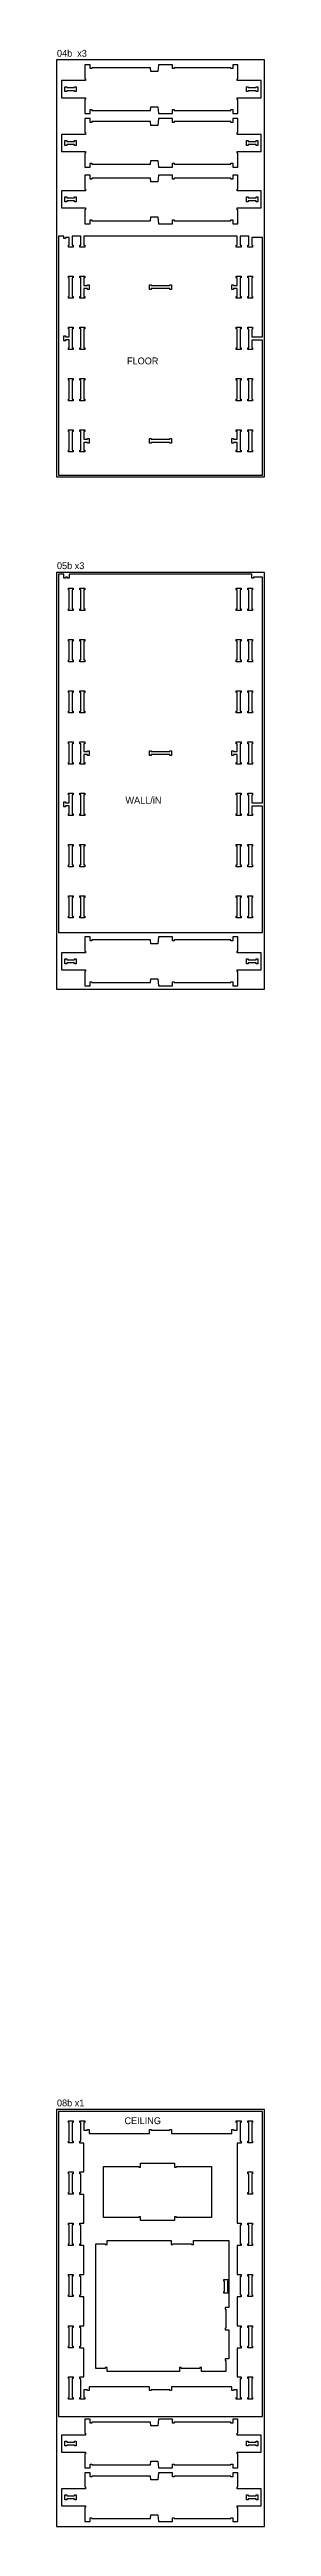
# Model space of a CAD drawing. Header units: inches. Extents: x -19170 to 42346, y 18707 to 54393.
# Drawn here: x 26126 to 27346, y 21707 to 36208 of the extents above; entities that cross this region are included whole.
import ezdxf

# ---------------------------------------------------------------- set-up
doc = ezdxf.new("R2010")
doc.units = ezdxf.units.IN
doc.header["$MEASUREMENT"] = 0
for name, color, linetype in [('0_SHEET_StructuralSheet 2440x1220x18', 1, 'CONTINUOUS'), ('1_3mmTOOL_2mmDEEP_CENTRE', 2, 'CONTINUOUS'), ('4_6mmTOOL_CUTTHROUGH_INSIDE', 4, 'CONTINUOUS'), ('5_6mmTOOL_CUTTHROUGH_OUTSIDE', 5, 'CONTINUOUS')]:
    doc.layers.add(name, color=color, linetype=linetype)

msp = doc.modelspace()

# ---------------------------------------------------------------- linework, layer by layer
at = {"layer": '0_SHEET_StructuralSheet 2440x1220x18'}
for points in [[(26126, 36147), (26126, 33707), (27346, 33707), (27346, 36147)], [(26126, 33147), (26126, 30707), (27346, 30707), (27346, 33147)], [(26126, 24147), (26126, 21707), (27346, 21707), (27346, 24147)]]:
    msp.add_lwpolyline(points, close=True, dxfattribs=at)
at = {"layer": '4_6mmTOOL_CUTTHROUGH_INSIDE'}
for points in [[(26241, 35962), (26231, 35962), (26231, 35967), (26185, 35967), (26185, 35962), (26175, 35962), (26175, 35990), (26185, 35990), (26185, 35985), (26231, 35985), (26231, 35990), (26241, 35990)], [(27241, 35990), (27251, 35990), (27251, 35985), (27297, 35985), (27297, 35990), (27307, 35990), (27307, 35962), (27297, 35962), (27297, 35967), (27251, 35967), (27251, 35962), (27241, 35962)], [(26241, 35675), (26241, 35647), (26231, 35647), (26231, 35652), (26185, 35652), (26185, 35647), (26175, 35647), (26175, 35675), (26185, 35675), (26185, 35670), (26231, 35670), (26231, 35675)], [(27241, 35675), (27251, 35675), (27251, 35670), (27297, 35670), (27297, 35675), (27307, 35675), (27307, 35647), (27297, 35647), (27297, 35652), (27251, 35652), (27251, 35647), (27241, 35647)], [(26241, 35317), (26231, 35317), (26231, 35322), (26185, 35322), (26185, 35317), (26175, 35317), (26175, 35345), (26185, 35345), (26185, 35340), (26231, 35340), (26231, 35345), (26241, 35345)], [(27241, 35345), (27251, 35345), (27251, 35340), (27297, 35340), (27297, 35345), (27307, 35345), (27307, 35317), (27297, 35317), (27297, 35322), (27251, 35322), (27251, 35317), (27241, 35317)], [(26223, 34752), (26195, 34752), (26195, 34762), (26200, 34762), (26200, 34872), (26195, 34872), (26195, 34882), (26223, 34882), (26223, 34872), (26218, 34872), (26218, 34762), (26223, 34762)], [(26317, 34803), (26307, 34803), (26307, 34808), (26286, 34808), (26286, 34762), (26291, 34762), (26291, 34752), (26263, 34752), (26263, 34762), (26268, 34762), (26268, 34872), (26263, 34872), (26263, 34882), (26291, 34882), (26291, 34872), (26286, 34872), (26286, 34826), (26307, 34826), (26307, 34831), (26317, 34831)], [(26801, 34803), (26791, 34803), (26791, 34808), (26681, 34808), (26681, 34803), (26671, 34803), (26671, 34831), (26681, 34831), (26681, 34826), (26791, 34826), (26791, 34831), (26801, 34831)], [(27181, 34752), (27181, 34762), (27186, 34762), (27186, 34808), (27165, 34808), (27165, 34803), (27155, 34803), (27155, 34831), (27165, 34831), (27165, 34826), (27186, 34826), (27186, 34872), (27181, 34872), (27181, 34882), (27209, 34882), (27209, 34872), (27204, 34872), (27204, 34762), (27209, 34762), (27209, 34752)], [(27249, 34752), (27249, 34762), (27254, 34762), (27254, 34872), (27249, 34872), (27249, 34882), (27277, 34882), (27277, 34872), (27272, 34872), (27272, 34762), (27277, 34762), (27277, 34752)], [(26223, 34582), (26223, 34572), (26218, 34572), (26218, 34462), (26223, 34462), (26223, 34452), (26195, 34452), (26195, 34462), (26200, 34462), (26200, 34508), (26179, 34508), (26179, 34503), (26169, 34503), (26169, 34531), (26179, 34531), (26179, 34526), (26200, 34526), (26200, 34572), (26195, 34572), (26195, 34582)], [(26291, 34582), (26291, 34572), (26286, 34572), (26286, 34462), (26291, 34462), (26291, 34452), (26263, 34452), (26263, 34462), (26268, 34462), (26268, 34572), (26263, 34572), (26263, 34582)], [(27181, 34582), (27209, 34582), (27209, 34572), (27204, 34572), (27204, 34462), (27209, 34462), (27209, 34452), (27181, 34452), (27181, 34462), (27186, 34462), (27186, 34572), (27181, 34572)], [(26223, 34282), (26223, 34272), (26218, 34272), (26218, 34162), (26223, 34162), (26223, 34152), (26195, 34152), (26195, 34162), (26200, 34162), (26200, 34272), (26195, 34272), (26195, 34282)], [(26291, 34282), (26291, 34272), (26286, 34272), (26286, 34162), (26291, 34162), (26291, 34152), (26263, 34152), (26263, 34162), (26268, 34162), (26268, 34272), (26263, 34272), (26263, 34282)], [(27181, 34282), (27209, 34282), (27209, 34272), (27204, 34272), (27204, 34162), (27209, 34162), (27209, 34152), (27181, 34152), (27181, 34162), (27186, 34162), (27186, 34272), (27181, 34272)], [(27249, 34282), (27277, 34282), (27277, 34272), (27272, 34272), (27272, 34162), (27277, 34162), (27277, 34152), (27249, 34152), (27249, 34162), (27254, 34162), (27254, 34272), (27249, 34272)], [(26223, 33982), (26223, 33972), (26218, 33972), (26218, 33862), (26223, 33862), (26223, 33852), (26195, 33852), (26195, 33862), (26200, 33862), (26200, 33972), (26195, 33972), (26195, 33982)], [(26291, 33982), (26291, 33972), (26286, 33972), (26286, 33926), (26307, 33926), (26307, 33931), (26317, 33931), (26317, 33903), (26307, 33903), (26307, 33908), (26286, 33908), (26286, 33862), (26291, 33862), (26291, 33852), (26263, 33852), (26263, 33862), (26268, 33862), (26268, 33972), (26263, 33972), (26263, 33982)], [(27181, 33982), (27209, 33982), (27209, 33972), (27204, 33972), (27204, 33862), (27209, 33862), (27209, 33852), (27181, 33852), (27181, 33862), (27186, 33862), (27186, 33908), (27165, 33908), (27165, 33903), (27155, 33903), (27155, 33931), (27165, 33931), (27165, 33926), (27186, 33926), (27186, 33972), (27181, 33972)], [(27249, 33982), (27277, 33982), (27277, 33972), (27272, 33972), (27272, 33862), (27277, 33862), (27277, 33852), (27249, 33852), (27249, 33862), (27254, 33862), (27254, 33972), (27249, 33972)], [(26801, 33931), (26801, 33903), (26791, 33903), (26791, 33908), (26681, 33908), (26681, 33903), (26671, 33903), (26671, 33931), (26681, 33931), (26681, 33926), (26791, 33926), (26791, 33931)], [(26223, 32924), (26195, 32924), (26195, 32934), (26200, 32934), (26200, 33044), (26195, 33044), (26195, 33054), (26223, 33054), (26223, 33044), (26218, 33044), (26218, 32934), (26223, 32934)], [(26291, 32924), (26263, 32924), (26263, 32934), (26268, 32934), (26268, 33044), (26263, 33044), (26263, 33054), (26291, 33054), (26291, 33044), (26286, 33044), (26286, 32934), (26291, 32934)], [(27181, 32924), (27181, 32934), (27186, 32934), (27186, 33044), (27181, 33044), (27181, 33054), (27209, 33054), (27209, 33044), (27204, 33044), (27204, 32934), (27209, 32934), (27209, 32924)], [(27249, 32924), (27249, 32934), (27254, 32934), (27254, 33044), (27249, 33044), (27249, 33054), (27277, 33054), (27277, 33044), (27272, 33044), (27272, 32934), (27277, 32934), (27277, 32924)], [(26223, 32624), (26195, 32624), (26195, 32634), (26200, 32634), (26200, 32744), (26195, 32744), (26195, 32754), (26223, 32754), (26223, 32744), (26218, 32744), (26218, 32634), (26223, 32634)], [(26291, 32624), (26263, 32624), (26263, 32634), (26268, 32634), (26268, 32744), (26263, 32744), (26263, 32754), (26291, 32754), (26291, 32744), (26286, 32744), (26286, 32634), (26291, 32634)], [(27181, 32624), (27181, 32634), (27186, 32634), (27186, 32744), (27181, 32744), (27181, 32754), (27209, 32754), (27209, 32744), (27204, 32744), (27204, 32634), (27209, 32634), (27209, 32624)], [(27249, 32624), (27249, 32634), (27254, 32634), (27254, 32744), (27249, 32744), (27249, 32754), (27277, 32754), (27277, 32744), (27272, 32744), (27272, 32634), (27277, 32634), (27277, 32624)], [(26223, 32324), (26195, 32324), (26195, 32334), (26200, 32334), (26200, 32444), (26195, 32444), (26195, 32454), (26223, 32454), (26223, 32444), (26218, 32444), (26218, 32334), (26223, 32334)], [(26291, 32324), (26263, 32324), (26263, 32334), (26268, 32334), (26268, 32444), (26263, 32444), (26263, 32454), (26291, 32454), (26291, 32444), (26286, 32444), (26286, 32334), (26291, 32334)], [(27181, 32324), (27181, 32334), (27186, 32334), (27186, 32444), (27181, 32444), (27181, 32454), (27209, 32454), (27209, 32444), (27204, 32444), (27204, 32334), (27209, 32334), (27209, 32324)], [(27249, 32324), (27249, 32334), (27254, 32334), (27254, 32444), (27249, 32444), (27249, 32454), (27277, 32454), (27277, 32444), (27272, 32444), (27272, 32334), (27277, 32334), (27277, 32324)], [(26223, 32024), (26195, 32024), (26195, 32034), (26200, 32034), (26200, 32144), (26195, 32144), (26195, 32154), (26223, 32154), (26223, 32144), (26218, 32144), (26218, 32034), (26223, 32034)], [(26291, 32024), (26263, 32024), (26263, 32034), (26268, 32034), (26268, 32144), (26263, 32144), (26263, 32154), (26291, 32154), (26291, 32144), (26286, 32144), (26286, 32098), (26307, 32098), (26307, 32103), (26317, 32103), (26317, 32075), (26307, 32075), (26307, 32080), (26286, 32080), (26286, 32034), (26291, 32034)], [(26671, 32075), (26671, 32103), (26681, 32103), (26681, 32098), (26791, 32098), (26791, 32103), (26801, 32103), (26801, 32075), (26791, 32075), (26791, 32080), (26681, 32080), (26681, 32075)], [(27181, 32024), (27181, 32034), (27186, 32034), (27186, 32080), (27165, 32080), (27165, 32075), (27155, 32075), (27155, 32103), (27165, 32103), (27165, 32098), (27186, 32098), (27186, 32144), (27181, 32144), (27181, 32154), (27209, 32154), (27209, 32144), (27204, 32144), (27204, 32034), (27209, 32034), (27209, 32024)], [(27249, 32024), (27249, 32034), (27254, 32034), (27254, 32144), (27249, 32144), (27249, 32154), (27277, 32154), (27277, 32144), (27272, 32144), (27272, 32034), (27277, 32034), (27277, 32024)], [(26223, 31734), (26223, 31724), (26195, 31724), (26195, 31734), (26200, 31734), (26200, 31780), (26179, 31780), (26179, 31775), (26169, 31775), (26169, 31803), (26179, 31803), (26179, 31798), (26200, 31798), (26200, 31844), (26195, 31844), (26195, 31854), (26223, 31854), (26223, 31844), (26218, 31844), (26218, 31734)], [(26291, 31734), (26291, 31724), (26263, 31724), (26263, 31734), (26268, 31734), (26268, 31844), (26263, 31844), (26263, 31854), (26291, 31854), (26291, 31844), (26286, 31844), (26286, 31734)], [(27181, 31734), (27186, 31734), (27186, 31844), (27181, 31844), (27181, 31854), (27209, 31854), (27209, 31844), (27204, 31844), (27204, 31734), (27209, 31734), (27209, 31724), (27181, 31724)], [(26223, 31554), (26223, 31544), (26218, 31544), (26218, 31434), (26223, 31434), (26223, 31424), (26195, 31424), (26195, 31434), (26200, 31434), (26200, 31544), (26195, 31544), (26195, 31554)], [(26291, 31554), (26291, 31544), (26286, 31544), (26286, 31434), (26291, 31434), (26291, 31424), (26263, 31424), (26263, 31434), (26268, 31434), (26268, 31544), (26263, 31544), (26263, 31554)], [(27181, 31554), (27209, 31554), (27209, 31544), (27204, 31544), (27204, 31434), (27209, 31434), (27209, 31424), (27181, 31424), (27181, 31434), (27186, 31434), (27186, 31544), (27181, 31544)], [(27249, 31554), (27277, 31554), (27277, 31544), (27272, 31544), (27272, 31434), (27277, 31434), (27277, 31424), (27249, 31424), (27249, 31434), (27254, 31434), (27254, 31544), (27249, 31544)], [(26223, 31254), (26223, 31244), (26218, 31244), (26218, 31134), (26223, 31134), (26223, 31124), (26195, 31124), (26195, 31134), (26200, 31134), (26200, 31244), (26195, 31244), (26195, 31254)], [(26291, 31254), (26291, 31244), (26286, 31244), (26286, 31134), (26291, 31134), (26291, 31124), (26263, 31124), (26263, 31134), (26268, 31134), (26268, 31244), (26263, 31244), (26263, 31254)], [(27181, 31254), (27209, 31254), (27209, 31244), (27204, 31244), (27204, 31134), (27209, 31134), (27209, 31124), (27181, 31124), (27181, 31134), (27186, 31134), (27186, 31244), (27181, 31244)], [(27249, 31254), (27277, 31254), (27277, 31244), (27272, 31244), (27272, 31134), (27277, 31134), (27277, 31124), (27249, 31124), (27249, 31134), (27254, 31134), (27254, 31244), (27249, 31244)], [(26241, 30856), (26231, 30856), (26231, 30861), (26185, 30861), (26185, 30856), (26175, 30856), (26175, 30884), (26185, 30884), (26185, 30879), (26231, 30879), (26231, 30884), (26241, 30884)], [(26241, 30884), (26241, 30856), (26231, 30856), (26231, 30861), (26185, 30861), (26185, 30856), (26175, 30856), (26175, 30884), (26185, 30884), (26185, 30879), (26231, 30879), (26231, 30884)], [(27241, 30856), (27241, 30884), (27251, 30884), (27251, 30879), (27297, 30879), (27297, 30884), (27307, 30884), (27307, 30856), (27297, 30856), (27297, 30861), (27251, 30861), (27251, 30856)], [(27241, 30884), (27251, 30884), (27251, 30879), (27297, 30879), (27297, 30884), (27307, 30884), (27307, 30856), (27297, 30856), (27297, 30861), (27251, 30861), (27251, 30856), (27241, 30856)], [(26223, 23952), (26195, 23952), (26195, 23962), (26200, 23962), (26200, 24072), (26195, 24072), (26195, 24082), (26223, 24082), (26223, 24072), (26218, 24072), (26218, 23962), (26223, 23962)], [(26801, 22525), (26801, 22502), (26791, 22502), (26791, 22507), (26681, 22507), (26681, 22502), (26671, 22502), (26671, 22525), (26317, 22525), (26317, 22502), (26307, 22502), (26307, 22507), (26286, 22507), (26286, 22462), (26291, 22462), (26291, 22451), (26263, 22451), (26263, 22462), (26268, 22462), (26268, 22571), (26263, 22571), (26263, 22582), (26286, 22582), (26286, 22751), (26263, 22751), (26263, 22762), (26268, 22762), (26268, 22871), (26263, 22871), (26263, 22882), (26286, 22882), (26286, 23051), (26263, 23051), (26263, 23062), (26268, 23062), (26268, 23171), (26263, 23171), (26263, 23182), (26286, 23182), (26286, 23351), (26263, 23351), (26263, 23362), (26268, 23362), (26268, 23471), (26263, 23471), (26263, 23482), (26286, 23482), (26286, 23651), (26263, 23651), (26263, 23662), (26268, 23662), (26268, 23771), (26263, 23771), (26263, 23782), (26286, 23782), (26286, 23951), (26263, 23951), (26263, 23962), (26268, 23962), (26268, 24071), (26263, 24071), (26263, 24082), (26291, 24082), (26291, 24071), (26286, 24071), (26286, 24026), (26307, 24026), (26307, 24031), (26317, 24031), (26317, 24008), (26671, 24008), (26671, 24031), (26681, 24031), (26681, 24026), (26791, 24026), (26791, 24031), (26801, 24031), (26801, 24008), (27155, 24008), (27155, 24031), (27165, 24031), (27165, 24026), (27186, 24026), (27186, 24071), (27181, 24071), (27181, 24082), (27209, 24082), (27209, 24071), (27204, 24071), (27204, 23962), (27209, 23962), (27209, 23951), (27186, 23951), (27186, 23482), (27209, 23482), (27209, 23471), (27204, 23471), (27204, 23362), (27209, 23362), (27209, 23351), (27186, 23351), (27186, 23182), (27209, 23182), (27209, 23171), (27204, 23171), (27204, 23062), (27209, 23062), (27209, 23051), (27186, 23051), (27186, 22882), (27209, 22882), (27209, 22871), (27204, 22871), (27204, 22762), (27209, 22762), (27209, 22751), (27186, 22751), (27186, 22582), (27209, 22582), (27209, 22571), (27204, 22571), (27204, 22462), (27209, 22462), (27209, 22451), (27181, 22451), (27181, 22462), (27186, 22462), (27186, 22507), (27165, 22507), (27165, 22502), (27155, 22502), (27155, 22525)], [(27249, 23952), (27249, 23962), (27254, 23962), (27254, 24072), (27249, 24072), (27249, 24082), (27277, 24082), (27277, 24072), (27272, 24072), (27272, 23962), (27277, 23962), (27277, 23952)], [(26223, 23652), (26195, 23652), (26195, 23662), (26200, 23662), (26200, 23772), (26195, 23772), (26195, 23782), (26223, 23782), (26223, 23772), (26218, 23772), (26218, 23662), (26223, 23662)], [(27249, 23652), (27249, 23662), (27254, 23662), (27254, 23772), (27249, 23772), (27249, 23782), (27277, 23782), (27277, 23772), (27272, 23772), (27272, 23662), (27277, 23662), (27277, 23652)], [(26223, 23352), (26195, 23352), (26195, 23362), (26200, 23362), (26200, 23472), (26195, 23472), (26195, 23482), (26223, 23482), (26223, 23472), (26218, 23472), (26218, 23362), (26223, 23362)], [(27249, 23352), (27249, 23362), (27254, 23362), (27254, 23472), (27249, 23472), (27249, 23482), (27277, 23482), (27277, 23472), (27272, 23472), (27272, 23362), (27277, 23362), (27277, 23352)], [(26223, 23052), (26195, 23052), (26195, 23062), (26200, 23062), (26200, 23172), (26195, 23172), (26195, 23182), (26223, 23182), (26223, 23172), (26218, 23172), (26218, 23062), (26223, 23062)], [(27107, 23072), (27107, 23082), (27112, 23082), (27112, 23142), (27107, 23142), (27107, 23152), (27135, 23152), (27135, 23142), (27130, 23142), (27130, 23082), (27135, 23082), (27135, 23072)], [(27249, 23052), (27249, 23062), (27254, 23062), (27254, 23172), (27249, 23172), (27249, 23182), (27277, 23182), (27277, 23172), (27272, 23172), (27272, 23062), (27277, 23062), (27277, 23052)], [(26223, 22752), (26195, 22752), (26195, 22762), (26200, 22762), (26200, 22872), (26195, 22872), (26195, 22882), (26223, 22882), (26223, 22872), (26218, 22872), (26218, 22762), (26223, 22762)], [(27249, 22752), (27249, 22762), (27254, 22762), (27254, 22872), (27249, 22872), (27249, 22882), (27277, 22882), (27277, 22872), (27272, 22872), (27272, 22762), (27277, 22762), (27277, 22752)], [(26223, 22452), (26195, 22452), (26195, 22462), (26200, 22462), (26200, 22572), (26195, 22572), (26195, 22582), (26223, 22582), (26223, 22572), (26218, 22572), (26218, 22462), (26223, 22462)], [(27249, 22452), (27249, 22462), (27254, 22462), (27254, 22572), (27249, 22572), (27249, 22582), (27277, 22582), (27277, 22572), (27272, 22572), (27272, 22462), (27277, 22462), (27277, 22452)], [(26241, 22178), (26231, 22178), (26231, 22183), (26185, 22183), (26185, 22178), (26175, 22178), (26175, 22206), (26185, 22206), (26185, 22201), (26231, 22201), (26231, 22206), (26241, 22206)], [(27241, 22178), (27241, 22206), (27251, 22206), (27251, 22201), (27297, 22201), (27297, 22206), (27307, 22206), (27307, 22178), (27297, 22178), (27297, 22183), (27251, 22183), (27251, 22178)], [(26241, 21863), (26231, 21863), (26231, 21868), (26185, 21868), (26185, 21863), (26175, 21863), (26175, 21891), (26185, 21891), (26185, 21886), (26231, 21886), (26231, 21891), (26241, 21891)], [(27241, 21863), (27241, 21891), (27251, 21891), (27251, 21886), (27297, 21886), (27297, 21891), (27307, 21891), (27307, 21863), (27297, 21863), (27297, 21868), (27251, 21868), (27251, 21863)]]:
    msp.add_lwpolyline(points, close=True, dxfattribs=at)
at = {"layer": '5_6mmTOOL_CUTTHROUGH_OUTSIDE'}
for points in [[(27327, 36026), (27186, 36026), (27186, 36036), (27191, 36036), (27191, 36119), (27160, 36119), (27160, 36096), (27150, 36096), (27150, 36101), (26816, 36101), (26816, 36096), (26806, 36096), (26806, 36119), (26725, 36119), (26721, 36079), (26679, 36079), (26677, 36101), (26332, 36101), (26332, 36096), (26322, 36096), (26322, 36119), (26291, 36119), (26291, 36036), (26296, 36036), (26296, 36026), (26155, 36026), (26155, 35926), (26296, 35926), (26296, 35916), (26291, 35916), (26291, 35833), (26322, 35833), (26322, 35856), (26332, 35856), (26332, 35851), (26677, 35851), (26679, 35873), (26721, 35873), (26725, 35833), (26806, 35833), (26806, 35856), (26816, 35856), (26816, 35851), (27150, 35851), (27150, 35856), (27160, 35856), (27160, 35833), (27191, 35833), (27191, 35916), (27186, 35916), (27186, 35926), (27327, 35926)], [(27327, 35711), (27186, 35711), (27186, 35722), (27191, 35722), (27191, 35804), (27160, 35804), (27160, 35781), (27150, 35781), (27150, 35786), (26816, 35786), (26816, 35781), (26806, 35781), (26806, 35804), (26725, 35804), (26721, 35764), (26679, 35764), (26677, 35786), (26332, 35786), (26332, 35781), (26322, 35781), (26322, 35804), (26291, 35804), (26291, 35722), (26296, 35722), (26296, 35711), (26155, 35711), (26155, 35612), (26296, 35612), (26296, 35601), (26291, 35601), (26291, 35519), (26322, 35519), (26322, 35542), (26332, 35542), (26332, 35537), (26677, 35537), (26679, 35559), (26721, 35559), (26725, 35519), (26806, 35519), (26806, 35542), (26816, 35542), (26816, 35537), (27150, 35537), (27150, 35542), (27160, 35542), (27160, 35519), (27191, 35519), (27191, 35601), (27186, 35601), (27186, 35612), (27327, 35612)], [(27327, 35380), (27186, 35380), (27186, 35391), (27191, 35391), (27191, 35473), (27160, 35473), (27160, 35450), (27150, 35450), (27150, 35455), (26816, 35455), (26816, 35450), (26806, 35450), (26806, 35473), (26725, 35473), (26721, 35433), (26679, 35433), (26677, 35455), (26332, 35455), (26332, 35450), (26322, 35450), (26322, 35473), (26291, 35473), (26291, 35391), (26296, 35391), (26296, 35380), (26155, 35380), (26155, 35281), (26296, 35281), (26296, 35270), (26291, 35270), (26291, 35188), (26322, 35188), (26322, 35211), (26332, 35211), (26332, 35206), (26677, 35206), (26679, 35228), (26721, 35228), (26725, 35188), (26806, 35188), (26806, 35211), (26816, 35211), (26816, 35206), (27150, 35206), (27150, 35211), (27160, 35211), (27160, 35188), (27191, 35188), (27191, 35270), (27186, 35270), (27186, 35281), (27327, 35281)], [(27336, 35107), (27272, 35107), (27272, 35062), (27277, 35062), (27277, 35051), (27249, 35051), (27249, 35062), (27254, 35062), (27254, 35116), (27204, 35116), (27204, 35062), (27209, 35062), (27209, 35051), (27181, 35051), (27181, 35062), (27186, 35062), (27186, 35116), (26286, 35116), (26286, 35062), (26291, 35062), (26291, 35051), (26263, 35051), (26263, 35062), (26268, 35062), (26268, 35116), (26218, 35116), (26218, 35062), (26223, 35062), (26223, 35051), (26195, 35051), (26195, 35062), (26200, 35062), (26200, 35107), (26179, 35107), (26179, 35102), (26169, 35102), (26169, 35116), (26136, 35116), (26136, 33717), (27336, 33717), (27336, 34507), (27272, 34507), (27272, 34462), (27277, 34462), (27277, 34451), (27249, 34451), (27249, 34462), (27254, 34462), (27254, 34571), (27249, 34571), (27249, 34582), (27277, 34582), (27277, 34571), (27272, 34571), (27272, 34526), (27336, 34526)], [(27249, 31734), (27254, 31734), (27254, 31843), (27249, 31843), (27249, 31854), (27277, 31854), (27277, 31843), (27272, 31843), (27272, 31798), (27336, 31798), (27336, 33118), (27282, 33118), (27282, 33113), (27272, 33113), (27272, 33136), (26200, 33136), (26200, 33113), (26190, 33113), (26190, 33118), (26179, 33118), (26179, 33113), (26169, 33113), (26169, 33136), (26136, 33136), (26136, 31039), (27336, 31039), (27336, 31779), (27272, 31779), (27272, 31734), (27277, 31734), (27277, 31723), (27249, 31723)], [(27327, 30920), (27186, 30920), (27186, 30930), (27191, 30930), (27191, 31013), (27160, 31013), (27160, 30990), (27150, 30990), (27150, 30995), (26816, 30995), (26816, 30990), (26806, 30990), (26806, 31013), (26724, 31013), (26721, 30973), (26679, 30973), (26677, 30995), (26332, 30995), (26332, 30990), (26322, 30990), (26322, 31013), (26291, 31013), (26291, 30930), (26296, 30930), (26296, 30920), (26155, 30920), (26155, 30820), (26296, 30820), (26296, 30810), (26291, 30810), (26291, 30727), (26322, 30727), (26322, 30750), (26332, 30750), (26332, 30745), (26677, 30745), (26679, 30767), (26721, 30767), (26724, 30727), (26806, 30727), (26806, 30750), (26816, 30750), (26816, 30745), (27150, 30745), (27150, 30750), (27160, 30750), (27160, 30727), (27191, 30727), (27191, 30810), (27186, 30810), (27186, 30820), (27327, 30820)], [(27327, 30920), (27186, 30920), (27186, 30930), (27191, 30930), (27191, 31013), (27160, 31013), (27160, 30990), (27150, 30990), (27150, 30995), (26816, 30995), (26816, 30990), (26806, 30990), (26806, 31013), (26725, 31013), (26721, 30973), (26679, 30973), (26677, 30995), (26332, 30995), (26332, 30990), (26322, 30990), (26322, 31013), (26291, 31013), (26291, 30930), (26296, 30930), (26296, 30920), (26155, 30920), (26155, 30820), (26296, 30820), (26296, 30810), (26291, 30810), (26291, 30727), (26322, 30727), (26322, 30750), (26332, 30750), (26332, 30745), (26677, 30745), (26679, 30767), (26721, 30767), (26725, 30727), (26806, 30727), (26806, 30750), (26816, 30750), (26816, 30745), (27150, 30745), (27150, 30750), (27160, 30750), (27160, 30727), (27191, 30727), (27191, 30810), (27186, 30810), (27186, 30820), (27327, 30820)], [(27336, 24136), (26136, 24136), (26136, 22351), (27336, 22351)], [(26818, 23497), (26619, 23497), (26619, 23520), (26608, 23520), (26608, 23515), (26401, 23515), (26401, 23815), (26608, 23815), (26608, 23810), (26619, 23810), (26619, 23833), (26818, 23833), (26818, 23810), (26829, 23810), (26829, 23815), (27036, 23815), (27036, 23515), (26829, 23515), (26829, 23520), (26818, 23520)], [(26977, 22614), (26977, 22637), (26967, 22637), (26967, 22632), (26857, 22632), (26857, 22637), (26847, 22637), (26847, 22614), (26422, 22614), (26422, 22637), (26411, 22637), (26411, 22632), (26357, 22632), (26357, 23362), (26411, 23362), (26411, 23357), (26422, 23357), (26422, 23380), (26798, 23380), (26798, 23357), (26809, 23357), (26809, 23362), (26918, 23362), (26918, 23357), (26929, 23357), (26929, 23380), (27138, 23380), (27138, 22988), (27115, 22988), (27115, 22978), (27120, 22978), (27120, 22868), (27115, 22868), (27115, 22858), (27138, 22858), (27138, 22688), (27115, 22688), (27115, 22678), (27120, 22678), (27120, 22614)], [(27327, 22242), (27186, 22242), (27186, 22252), (27191, 22252), (27191, 22335), (27160, 22335), (27160, 22312), (27150, 22312), (27150, 22317), (26816, 22317), (26816, 22312), (26806, 22312), (26806, 22335), (26725, 22335), (26721, 22295), (26679, 22295), (26677, 22317), (26332, 22317), (26332, 22312), (26322, 22312), (26322, 22335), (26291, 22335), (26291, 22252), (26296, 22252), (26296, 22242), (26155, 22242), (26155, 22142), (26296, 22142), (26296, 22132), (26291, 22132), (26291, 22049), (26322, 22049), (26322, 22072), (26332, 22072), (26332, 22067), (26677, 22067), (26679, 22089), (26721, 22089), (26725, 22049), (26806, 22049), (26806, 22072), (26816, 22072), (26816, 22067), (27150, 22067), (27150, 22072), (27160, 22072), (27160, 22049), (27191, 22049), (27191, 22132), (27186, 22132), (27186, 22142), (27327, 22142)], [(27327, 21927), (27186, 21927), (27186, 21938), (27191, 21938), (27191, 22020), (27160, 22020), (27160, 21997), (27150, 21997), (27150, 22002), (26816, 22002), (26816, 21997), (26806, 21997), (26806, 22020), (26725, 22020), (26721, 21980), (26679, 21980), (26677, 22002), (26332, 22002), (26332, 21997), (26322, 21997), (26322, 22020), (26291, 22020), (26291, 21938), (26296, 21938), (26296, 21927), (26155, 21927), (26155, 21828), (26296, 21828), (26296, 21817), (26291, 21817), (26291, 21735), (26322, 21735), (26322, 21758), (26332, 21758), (26332, 21753), (26677, 21753), (26679, 21775), (26721, 21775), (26725, 21735), (26806, 21735), (26806, 21758), (26816, 21758), (26816, 21753), (27150, 21753), (27150, 21758), (27160, 21758), (27160, 21735), (27191, 21735), (27191, 21817), (27186, 21817), (27186, 21828), (27327, 21828)]]:
    msp.add_lwpolyline(points, close=True, dxfattribs=at)

# ---------------------------------------------------------------- texts
at = {"layer": '0_SHEET_StructuralSheet 2440x1220x18', "char_height": 40, "attachment_point": 1}
for s, insert in [('04b  x3', (26128, 36206)), ('05b x3', (26128, 33206)), ('08b x1', (26128, 24206))]:
    msp.add_mtext_dynamic_manual_height_columns(s, width=871.79, gutter_width=200, heights=[0], dxfattribs=dict(at, insert=insert))
at = {"layer": '1_3mmTOOL_2mmDEEP_CENTRE', "char_height": 40, "attachment_point": 1}
for s, insert in [('{\\W4.33531; }FLOOR', (26475, 34405)), ('{\\W3.50197; }WALL/iN', (26478, 31833)), ('{\\W3.66864; }CEILING', (26470, 24102))]:
    msp.add_mtext_dynamic_manual_height_columns(s, width=533.49, gutter_width=200, heights=[0], dxfattribs=dict(at, insert=insert))

doc.saveas('drawing.dxf')
